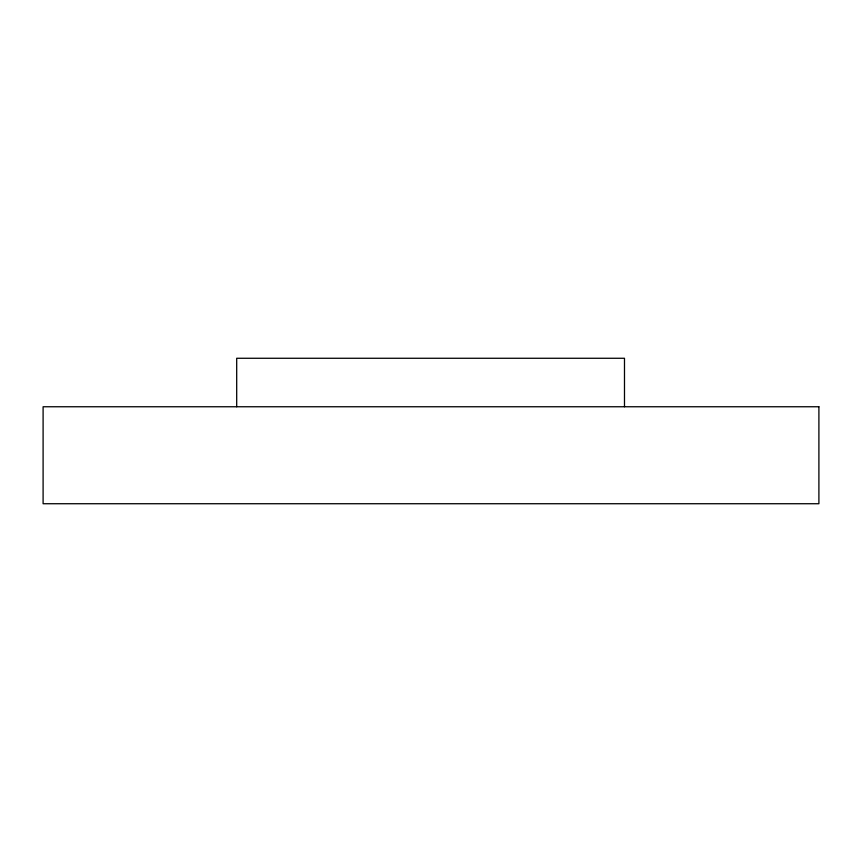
<?xml version="1.0" encoding="UTF-8"?>
<svg xmlns="http://www.w3.org/2000/svg" width="862" height="862" viewBox="0 0 862 862"><rect width="100%" height="100%" fill="white"/><g stroke="black" fill="none" stroke-linecap="round" stroke-linejoin="round"><path stroke-width="1.29" d="M624.487 406.756L624.487 358.269L236.694 358.269L236.694 406.756M818.9 406.756L43.1 406.756L43.1 503.731L818.9 503.731L818.9 406.756"/></g></svg>
